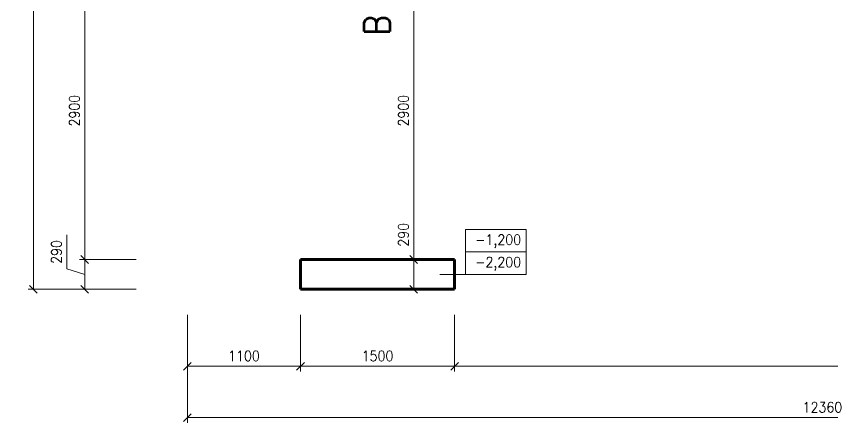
# Model space of a CAD drawing. Header units: millimetres. Extents: x 1661 to 67848, y 26800 to 53490.
# Drawn here: x 41653 to 49598, y 35500 to 39460 of the extents above; entities that cross this region are included whole.
import ezdxf
from ezdxf.enums import TextEntityAlignment as Align

# ---------------------------------------------------------------- set-up
doc = ezdxf.new("R2010")
doc.units = ezdxf.units.MM
doc.header["$MEASUREMENT"] = 0
doc.layers.get('Defpoints').update_dxf_attribs({"color": 8})
for name, color, linetype, lineweight in [('0.18', 51, 'Continuous', 18), ('0.25', 7, 'Continuous', 25), ('0.6', 10, 'Continuous', 60), ('0.7', 30, 'Continuous', 70)]:
    doc.layers.add(name, color=color, linetype=linetype, lineweight=lineweight)
doc.styles.add('MyTextStyle', font='romans.shx', dxfattribs={"width": 0.9})
doc.dimstyles.new('Standard SK ext', dxfattribs={"dimtxt": 100, "dimasz": 75, "dimexe": 50, "dimexo": 0, "dimgap": 50, "dimtad": 1, "dimdec": 0, "dimrnd": 5, "dimzin": 0, "dimdsep": 46, "dimtxsty": 'MyTextStyle', "dimblk": 'OBLIQUE', "dimcen": 0, "dimclrd": 51, "dimclre": 51, "dimadec": 0, "dimazin": 0, "dimtfac": 1, "dimtdec": 0, "dimtofl": 0, "dimtmove": 0, "dimatfit": 2, "dimfxl": 500, "dimfxlon": 1, "dimtolj": 1, "dimtzin": 0, "dimlwd": 18, "dimlwe": 18, "dimarcsym": 0})
doc.dimstyles.new('Standard SK int', dxfattribs={"dimtxt": 100, "dimasz": 75, "dimexe": 50, "dimexo": 0, "dimgap": 50, "dimtad": 1, "dimdec": 0, "dimrnd": 5, "dimzin": 0, "dimtxsty": 'MyTextStyle', "dimblk": 'OBLIQUE', "dimcen": 0, "dimclrd": 51, "dimclre": 51, "dimadec": 0, "dimazin": 1, "dimtm": 1e-09, "dimtfac": 1, "dimtdec": 0, "dimtofl": 0, "dimtmove": 0, "dimatfit": 2, "dimfxl": 50, "dimfxlon": 1, "dimtfill": 1, "dimtfillclr": 250, "dimtolj": 1, "dimtzin": 0, "dimlwd": 18, "dimlwe": 18, "dimarcsym": 0})

# ---------------------------------------------------------------- blocks, each defined once
blk = doc.blocks.new('_Oblique')
at = {"color": 0, "linetype": 'ByBlock', "lineweight": -2}
blk.add_line((-0.5, -0.5), (0.5, 0.5), dxfattribs=at)
blk = doc.blocks.new('*D7')
at = {"layer": '0.25', "color": 51, "linetype": 'Continuous', "lineweight": 18, "transparency": 16777216}
for p, q in [((56178.7, 39990.5), (56728.7, 39990.5)), ((56678.7, 39990.5), (56678.7, 37090.5)), ((56178.7, 37090.5), (56728.7, 37090.5))]:
    blk.add_line(p, q, dxfattribs=at)
at = {"layer": 'Defpoints', "color": 0, "transparency": 16777216}
for p in [(55678.7, 39990.5), (45918.7, 37090.5), (56678.7, 37090.5)]:
    blk.add_point(p, dxfattribs=at)
at = {"layer": '0.25', "color": 51, "lineweight": 18, "transparency": 16777216, "xscale": 75, "yscale": 75, "zscale": 75}
for p, rotation in [((56678.7, 39990.5), 90), ((56678.7, 37090.5), 270)]:
    blk.add_blockref('_Oblique', p, dxfattribs=dict(at, rotation=rotation))
at = {"layer": '0.25', "color": 0, "transparency": 16777216, "insert": (56578.7, 38540.5), "char_height": 100, "attachment_point": 5, "rotation": 90, "style": 'MyTextStyle'}
blk.add_mtext('\\A1;2900', dxfattribs=at)
blk = doc.blocks.new('*D8')
at = {"layer": '0.25', "color": 51, "linetype": 'Continuous', "lineweight": 18, "transparency": 16777216}
for p, q in [((56953.7, 37028), (56953.7, 37359.4)), ((56178.7, 37090.5), (56728.7, 37090.5)), ((56678.7, 37090.5), (56678.7, 36800.5)), ((56678.7, 36945.5), (56953.7, 37028)), ((56178.7, 36800.5), (56728.7, 36800.5))]:
    blk.add_line(p, q, dxfattribs=at)
at = {"layer": 'Defpoints', "color": 0, "transparency": 16777216}
for p in [(45918.7, 37090.5), (45918.7, 36800.5), (56678.7, 36800.5)]:
    blk.add_point(p, dxfattribs=at)
at = {"layer": '0.25', "color": 51, "lineweight": 18, "transparency": 16777216, "xscale": 75, "yscale": 75, "zscale": 75}
for p, rotation in [((56678.7, 37090.5), 90), ((56678.7, 36800.5), 270)]:
    blk.add_blockref('_Oblique', p, dxfattribs=dict(at, rotation=rotation))
at = {"layer": '0.25', "color": 0, "transparency": 16777216, "insert": (56853.7, 37193.7), "char_height": 100, "attachment_point": 5, "rotation": 90, "style": 'MyTextStyle'}
blk.add_mtext('\\A1;290', dxfattribs=at)
blk = doc.blocks.new('*D9')
at = {"layer": '0.25', "color": 51, "linetype": 'Continuous', "lineweight": 18, "transparency": 16777216}
for p, q in [((43318.7, 36550.5), (43318.7, 36000.5)), ((44418.7, 36550.5), (44418.7, 36000.5)), ((43318.7, 36050.5), (44418.7, 36050.5))]:
    blk.add_line(p, q, dxfattribs=at)
at = {"layer": 'Defpoints', "color": 0, "transparency": 16777216}
for p in [(43318.7, 39990.5), (44418.7, 36800.5), (44418.7, 36050.5)]:
    blk.add_point(p, dxfattribs=at)
at = {"layer": '0.25', "color": 51, "lineweight": 18, "transparency": 16777216, "xscale": 75, "yscale": 75, "zscale": 75, "rotation": 180}
blk.add_blockref('_Oblique', (43318.7, 36050.5), dxfattribs=at)
at = {"layer": '0.25', "color": 51, "lineweight": 18, "transparency": 16777216, "xscale": 75, "yscale": 75, "zscale": 75}
blk.add_blockref('_Oblique', (44418.7, 36050.5), dxfattribs=at)
at = {"layer": '0.25', "color": 0, "transparency": 16777216, "insert": (43868.7, 36150.5), "char_height": 100, "attachment_point": 5, "style": 'MyTextStyle'}
blk.add_mtext('\\A1;1100', dxfattribs=at)
blk = doc.blocks.new('*D10')
at = {"layer": '0.25', "color": 51, "linetype": 'Continuous', "lineweight": 18, "transparency": 16777216}
for p, q in [((44418.7, 36550.5), (44418.7, 36000.5)), ((45918.7, 36550.5), (45918.7, 36000.5)), ((44418.7, 36050.5), (45918.7, 36050.5))]:
    blk.add_line(p, q, dxfattribs=at)
at = {"layer": 'Defpoints', "color": 0, "transparency": 16777216}
for p in [(44418.7, 36800.5), (45918.7, 36800.5), (45918.7, 36050.5)]:
    blk.add_point(p, dxfattribs=at)
at = {"layer": '0.25', "color": 51, "lineweight": 18, "transparency": 16777216, "xscale": 75, "yscale": 75, "zscale": 75, "rotation": 180}
blk.add_blockref('_Oblique', (44418.7, 36050.5), dxfattribs=at)
at = {"layer": '0.25', "color": 51, "lineweight": 18, "transparency": 16777216, "xscale": 75, "yscale": 75, "zscale": 75}
blk.add_blockref('_Oblique', (45918.7, 36050.5), dxfattribs=at)
at = {"layer": '0.25', "color": 0, "transparency": 16777216, "insert": (45168.7, 36150.5), "char_height": 100, "attachment_point": 5, "style": 'MyTextStyle'}
blk.add_mtext('\\A1;1500', dxfattribs=at)
blk = doc.blocks.new('*D11')
at = {"layer": '0.25', "color": 51, "linetype": 'Continuous', "lineweight": 18, "transparency": 16777216}
for p, q in [((45918.7, 36550.5), (45918.7, 36000.5)), ((55678.7, 36550.5), (55678.7, 36000.5)), ((45918.7, 36050.5), (55678.7, 36050.5))]:
    blk.add_line(p, q, dxfattribs=at)
at = {"layer": 'Defpoints', "color": 0, "transparency": 16777216}
for p in [(55678.7, 39990.5), (45918.7, 36800.5), (55678.7, 36050.5)]:
    blk.add_point(p, dxfattribs=at)
at = {"layer": '0.25', "color": 51, "lineweight": 18, "transparency": 16777216, "xscale": 75, "yscale": 75, "zscale": 75, "rotation": 180}
blk.add_blockref('_Oblique', (45918.7, 36050.5), dxfattribs=at)
at = {"layer": '0.25', "color": 51, "lineweight": 18, "transparency": 16777216, "xscale": 75, "yscale": 75, "zscale": 75}
blk.add_blockref('_Oblique', (55678.7, 36050.5), dxfattribs=at)
at = {"layer": '0.25', "color": 0, "transparency": 16777216, "insert": (50798.7, 36150.5), "char_height": 100, "attachment_point": 5, "style": 'MyTextStyle'}
blk.add_mtext('\\A1;9760', dxfattribs=at)
blk = doc.blocks.new('*D13')
at = {"layer": '0.25', "color": 51, "linetype": 'Continuous', "lineweight": 18, "transparency": 16777216}
for p, q in [((42818.7, 39990.5), (42268.7, 39990.5)), ((42318.7, 39990.5), (42318.7, 37090.5)), ((42818.7, 37090.5), (42268.7, 37090.5))]:
    blk.add_line(p, q, dxfattribs=at)
at = {"layer": 'Defpoints', "color": 0, "transparency": 16777216}
for p in [(43318.7, 39990.5), (42318.7, 37090.5), (44418.7, 37090.5)]:
    blk.add_point(p, dxfattribs=at)
at = {"layer": '0.25', "color": 51, "lineweight": 18, "transparency": 16777216, "xscale": 75, "yscale": 75, "zscale": 75}
for p, rotation in [((42318.7, 39990.5), 90), ((42318.7, 37090.5), 270)]:
    blk.add_blockref('_Oblique', p, dxfattribs=dict(at, rotation=rotation))
at = {"layer": '0.25', "color": 0, "transparency": 16777216, "insert": (42218.7, 38540.5), "char_height": 100, "attachment_point": 5, "rotation": 90, "style": 'MyTextStyle'}
blk.add_mtext('\\A1;2900', dxfattribs=at)
blk = doc.blocks.new('*D14')
at = {"layer": '0.25', "color": 51, "linetype": 'Continuous', "lineweight": 18, "transparency": 16777216}
for p, q in [((42143.7, 36998), (42143.7, 37329.4)), ((42818.7, 37090.5), (42268.7, 37090.5)), ((42318.7, 37090.5), (42318.7, 36800.5)), ((42318.7, 36945.5), (42143.7, 36998)), ((42818.7, 36800.5), (42268.7, 36800.5))]:
    blk.add_line(p, q, dxfattribs=at)
at = {"layer": 'Defpoints', "color": 0, "transparency": 16777216}
for p in [(44418.7, 37090.5), (42318.7, 36800.5), (44418.7, 36800.5)]:
    blk.add_point(p, dxfattribs=at)
at = {"layer": '0.25', "color": 51, "lineweight": 18, "transparency": 16777216, "xscale": 75, "yscale": 75, "zscale": 75}
for p, rotation in [((42318.7, 37090.5), 90), ((42318.7, 36800.5), 270)]:
    blk.add_blockref('_Oblique', p, dxfattribs=dict(at, rotation=rotation))
at = {"layer": '0.25', "color": 0, "transparency": 16777216, "insert": (42043.7, 37163.7), "char_height": 100, "attachment_point": 5, "rotation": 90, "style": 'MyTextStyle'}
blk.add_mtext('\\A1;290', dxfattribs=at)
blk = doc.blocks.new('*D15')
at = {"layer": '0.25', "color": 51, "linetype": 'Continuous', "lineweight": 18, "transparency": 16777216}
for p, q in [((42318.7, 50890.5), (41768.7, 50890.5)), ((41818.7, 50890.5), (41818.7, 36800.5)), ((42318.7, 36800.5), (41768.7, 36800.5))]:
    blk.add_line(p, q, dxfattribs=at)
at = {"layer": 'Defpoints', "color": 0, "transparency": 16777216}
for p in [(43318.7, 50890.5), (41818.7, 36800.5), (43318.7, 36800.5)]:
    blk.add_point(p, dxfattribs=at)
at = {"layer": '0.25', "color": 51, "lineweight": 18, "transparency": 16777216, "xscale": 75, "yscale": 75, "zscale": 75}
for p, rotation in [((41818.7, 50890.5), 90), ((41818.7, 36800.5), 270)]:
    blk.add_blockref('_Oblique', p, dxfattribs=dict(at, rotation=rotation))
at = {"layer": '0.25', "color": 0, "transparency": 16777216, "insert": (41718.7, 43845.5), "char_height": 100, "attachment_point": 5, "rotation": 90, "style": 'MyTextStyle'}
blk.add_mtext('\\A1;14090', dxfattribs=at)
blk = doc.blocks.new('*D17')
at = {"layer": '0.25', "color": 51, "linetype": 'Continuous', "lineweight": 18, "transparency": 16777216}
for p, q in [((43318.7, 36050.5), (43318.7, 35500.5)), ((55678.7, 36050.5), (55678.7, 35500.5)), ((43318.7, 35550.5), (55678.7, 35550.5))]:
    blk.add_line(p, q, dxfattribs=at)
at = {"layer": 'Defpoints', "color": 0, "transparency": 16777216}
for p in [(43318.7, 39990.5), (55678.7, 39990.5), (55678.7, 35550.5)]:
    blk.add_point(p, dxfattribs=at)
at = {"layer": '0.25', "color": 51, "lineweight": 18, "transparency": 16777216, "xscale": 75, "yscale": 75, "zscale": 75, "rotation": 180}
blk.add_blockref('_Oblique', (43318.7, 35550.5), dxfattribs=at)
at = {"layer": '0.25', "color": 51, "lineweight": 18, "transparency": 16777216, "xscale": 75, "yscale": 75, "zscale": 75}
blk.add_blockref('_Oblique', (55678.7, 35550.5), dxfattribs=at)
at = {"layer": '0.25', "color": 0, "transparency": 16777216, "insert": (49498.7, 35650.5), "char_height": 100, "attachment_point": 5, "style": 'MyTextStyle'}
blk.add_mtext('\\A1;12360', dxfattribs=at)
blk = doc.blocks.new('*D73')
at = {"layer": '0.25', "color": 51, "linetype": 'Continuous', "lineweight": 18, "transparency": 16777216}
for p, q in [((45470.5, 39990.5), (45570.5, 39990.5)), ((45520.5, 39990.5), (45520.5, 37090.5)), ((45470.5, 37090.5), (45570.5, 37090.5))]:
    blk.add_line(p, q, dxfattribs=at)
at = {"layer": 'Defpoints', "color": 0, "transparency": 16777216}
for p in [(43318.7, 39990.5), (44418.7, 37090.5), (45520.5, 37090.5)]:
    blk.add_point(p, dxfattribs=at)
at = {"layer": '0.25', "color": 51, "lineweight": 18, "transparency": 16777216, "xscale": 75, "yscale": 75, "zscale": 75}
for p, rotation in [((45520.5, 39990.5), 90), ((45520.5, 37090.5), 270)]:
    blk.add_blockref('_Oblique', p, dxfattribs=dict(at, rotation=rotation))
at = {"layer": '0.25', "color": 0, "transparency": 16777216, "insert": (45420.5, 38540.5), "char_height": 100, "attachment_point": 5, "rotation": 90, "style": 'MyTextStyle'}
blk.add_mtext('\\A1;2900', dxfattribs=at)
blk = doc.blocks.new('*D74')
at = {"layer": '0.25', "color": 51, "linetype": 'Continuous', "lineweight": 18, "transparency": 16777216}
for p, q in [((45520.5, 37090.5), (45520.5, 37496.9)), ((45470.5, 37090.5), (45570.5, 37090.5)), ((45520.5, 36800.5), (45520.5, 37090.5)), ((45470.5, 36800.5), (45570.5, 36800.5))]:
    blk.add_line(p, q, dxfattribs=at)
at = {"layer": 'Defpoints', "color": 0, "transparency": 16777216}
for p in [(44418.7, 37090.5), (44418.7, 36800.5), (45520.5, 36800.5)]:
    blk.add_point(p, dxfattribs=at)
at = {"layer": '0.25', "color": 51, "lineweight": 18, "transparency": 16777216, "xscale": 75, "yscale": 75, "zscale": 75}
for p, rotation in [((45520.5, 37090.5), 90), ((45520.5, 36800.5), 270)]:
    blk.add_blockref('_Oblique', p, dxfattribs=dict(at, rotation=rotation))
at = {"layer": '0.25', "color": 0, "transparency": 16777216, "insert": (45420.5, 37331.2), "char_height": 100, "attachment_point": 5, "rotation": 90, "style": 'MyTextStyle'}
blk.add_mtext('\\A1;290', dxfattribs=at)

msp = doc.modelspace()

# ---------------------------------------------------------------- linework, layer by layer
at = {"layer": '0.18'}
msp.add_line((46023.7, 36945.5), (45773.7, 36945.5), dxfattribs=at)
for points in [[(46616.2, 37164.5), (46023.7, 37164.5), (46023.7, 37383.6), (46616.2, 37383.6)], [(46616.2, 36945.5), (46023.7, 36945.5), (46023.7, 37164.5), (46616.2, 37164.5)]]:
    msp.add_lwpolyline(points, close=True, dxfattribs=at)
at = {"layer": '0.7', "linetype": 'Continuous', "ltscale": 0.5}
for p, q in [((44418.7, 37090.5), (44418.7, 36800.5)), ((44418.7, 37090.5), (45918.7, 37090.5)), ((45918.7, 36800.5), (45918.7, 37090.5)), ((44418.7, 36800.5), (45918.7, 36800.5))]:
    msp.add_line(p, q, dxfattribs=at)

# ---------------------------------------------------------------- texts
at = {"layer": '0.25', "char_height": 100, "attachment_point": 3, "style": 'MyTextStyle'}
for s, insert in [('{\\Fromans|c238;-1,200}', (46566.2, 37333.6)), ('{\\Fromans|c238;-2,200}', (46566.2, 37114.5))]:
    msp.add_mtext_dynamic_manual_height_columns(s, width=492.518, gutter_width=500, heights=[0], dxfattribs=dict(at, insert=insert))
at = {"layer": '0.6', "style": 'MyTextStyle', "width": 0.9}
msp.add_text('B', height=250, rotation=90, dxfattribs=at).set_placement((45289.2, 39474.1), align=Align.RIGHT)

# ---------------------------------------------------------------- dimensions: what is measured, and where the dimension line sits
at = {"layer": '0.25'}
dim = msp.add_linear_dim(base=(41818.7, 36800.5), p1=(43318.7, 50890.5), p2=(43318.7, 36800.5), angle=90, dimstyle='Standard SK ext', dxfattribs=at)
dim.commit()
dim.dimension.update_dxf_attribs({"geometry": '*D15', "text_midpoint": (41718.7, 43845.5)})
for base, p1, p2, angle, dimstyle, override, picture, middle in [((42318.7, 37090.5), (43318.7, 39990.5), (44418.7, 37090.5), 270, 'Standard SK ext', {"dimtmove": 1}, '*D13', (42218.7, 38540.5)), ((45520.5, 37090.5), (43318.7, 39990.5), (44418.7, 37090.5), 90, 'Standard SK int', {"dimtmove": 1, "dimtfill": 0}, '*D73', (45420.5, 38540.5)), ((56678.7, 37090.5), (55678.7, 39990.5), (45918.7, 37090.5), 270, 'Standard SK ext', {"dimtmove": 1}, '*D7', (56578.7, 38540.5)), ((56678.7, 36800.5), (45918.7, 37090.5), (45918.7, 36800.5), 270, 'Standard SK ext', {"dimtmove": 1}, '*D8', (56853.7, 37078)), ((42318.7, 36800.5), (44418.7, 37090.5), (44418.7, 36800.5), 270, 'Standard SK ext', {"dimtmove": 1}, '*D14', (42043.7, 37048))]:
    dim = msp.add_linear_dim(base=base, p1=p1, p2=p2, angle=angle, dimstyle=dimstyle, override=override, dxfattribs=at)
    dim.commit()
    dim.dimension.update_dxf_attribs({"geometry": picture, "text_midpoint": middle})
for base, p1, p2, picture, middle in [((44418.7, 36050.5), (43318.7, 39990.5), (44418.7, 36800.5), '*D9', (43868.7, 36150.5)), ((55678.7, 36050.5), (45918.7, 36800.5), (55678.7, 39990.5), '*D11', (50798.7, 36150.5)), ((45918.7, 36050.5), (44418.7, 36800.5), (45918.7, 36800.5), '*D10', (45168.7, 36150.5))]:
    dim = msp.add_linear_dim(base=base, p1=p1, p2=p2, dimstyle='Standard SK ext', override={"dimtmove": 1}, dxfattribs=at)
    dim.commit()
    dim.dimension.update_dxf_attribs({"geometry": picture, "text_midpoint": middle})
dim = msp.add_linear_dim(base=(55678.7, 35550.5), p1=(43318.7, 39990.5), p2=(55678.7, 39990.5), dimstyle='Standard SK ext', dxfattribs=at)
dim.commit()
dim.dimension.update_dxf_attribs({"geometry": '*D17', "text_midpoint": (49498.7, 35650.5)})
dim = msp.add_linear_dim(base=(45520.5, 36800.5), p1=(44418.7, 37090.5), p2=(44418.7, 36800.5), angle=90, dimstyle='Standard SK int', override={"dimtfill": 0}, dxfattribs=at)
dim.commit()
dim.dimension.update_dxf_attribs({"geometry": '*D74', "text_midpoint": (45520.5, 37331.2), "dimtype": 160})

doc.saveas('drawing.dxf')
